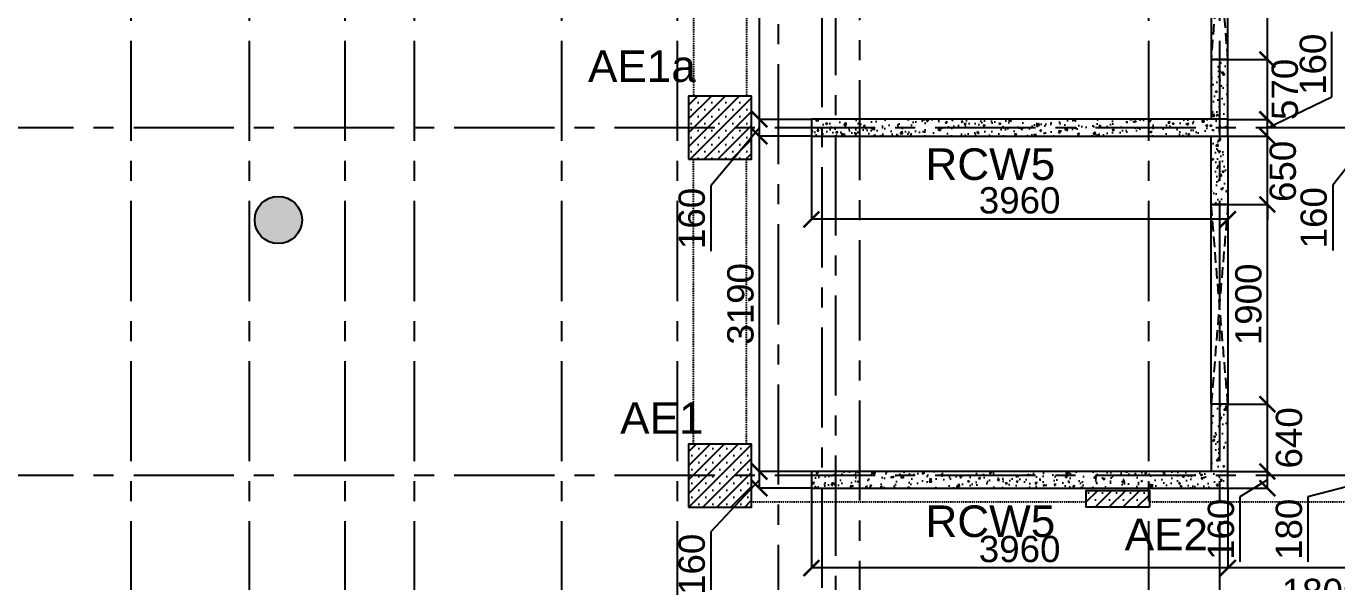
# Model space of a CAD drawing. Header units: inches. Extents: x 207135 to 337634, y -175669 to -89669.
# Drawn here: x 257392 to 269851, y -121352 to -116067 of the extents above; entities that cross this region are included whole.
import ezdxf

# ---------------------------------------------------------------- set-up
doc = ezdxf.new("R2010")
doc.units = ezdxf.units.IN
doc.header["$MEASUREMENT"] = 0
for name, pattern in [('CENTER', [50.8, 31.75, -6.35, 6.35, -6.35]), ('DASHED2', [9.525, 6.35, -3.175]), ('Hidden', [3, 2, -1])]:
    doc.linetypes.add(name, pattern=pattern)
for name, color, linetype in [('160 R.C. WALL HAT', 8, 'Continuous'), ('160 R.C.WALL', 6, 'Continuous'), ('160 WALL  OPENING LINE', 1, 'Continuous'), ('160 WALL OPEING', 1, 'Continuous'), ('AR-Column', 40, 'Continuous'), ('AR-Hidden', 251, 'DASHED2'), ('DIM', 251, 'Continuous'), ('GRID', 8, 'CENTER'), ('JKEC COL', 6, 'Continuous'), ('JKEC COL HAT', 2, 'Continuous'), ('NON S.WALL HATCH', 8, 'Continuous'), ('SHEAR WALL', 6, 'Continuous'), ('SHEAR WALL NAME', 3, 'Continuous'), ('TEXT-1', 3, 'Continuous')]:
    doc.layers.add(name, color=color, linetype=linetype)
doc.styles.add('T200', font='sanss___.ttf', dxfattribs={"height": 250})
doc.styles.add('T300', font='sanss___.ttf', dxfattribs={"height": 350})
doc.dimstyles.new('T 200', dxfattribs={"dimtxt": 250, "dimasz": 150, "dimexe": 1, "dimexo": 0, "dimgap": 50, "dimtad": 1, "dimdec": 0, "dimdsep": 46, "dimtxsty": 'T200', "dimblk": 'ARCHTICK', "dimcen": 2.5, "dimdle": 1, "dimclrd": 5, "dimclre": 253, "dimclrt": 1, "dimadec": 0, "dimazin": 0, "dimtfac": 1, "dimtdec": 0, "dimtmove": 2, "dimatfit": 3, "dimfxl": 0, "dimarcsym": 0})
pattern_1 = [(45, (-132245.64, 75915.45), (-66.29126, 66.29126), []), (45, (-132179.35, 75915.45), (-66.29126, 66.29126), [0, -93.75])]
pattern_2 = [(45, (640529.696, 7284.39), (-8.83883476, 8.83883476), [])]
pattern_3 = [(50, (2146827.95, 276077.85), (179.315046, -15.688034), [18.75, -206.25]), (355, (2146827.95, 276077.85), (-34.687833, 188.048033), [15, -165]), (100.451444, (2146842.9, 276076.54), (144.627212, 172.359998), [15.935048, -175.285528]), (46.1842, (2146827.95, 276127.85), (266.810333, -41.37982), [28.125, -309.375]), (96.635635, (2146850.19, 276124.4), (233.665486, 243.52965), [23.902586, -262.92844]), (351.184164, (2146827.95, 276127.85), (233.665486, 243.52965), [22.5, -247.5]), (21, (2146852.95, 276115.35), (149.226763, -100.654723), [18.75, -206.25]), (326, (2146852.95, 276115.35), (60.828833, 181.287511), [15, -165]), (71.451445, (2146865.39, 276106.96), (210.055594, 80.632788), [15.935047, -175.285528]), (37.5, (2146827.95, 276077.85), (3.0399638, 83.2234635), [0, -163, 0, -167.5, 0, -165.625]), (7.5, (2146827.95, 276077.85), (65.7673844, 98.602928), [0, -95.5, 0, -159.25, 0, -63.125]), (327.5, (2146772.2, 276077.85), (133.455609, -5.638718), [0, -62.5, 0, -195, 0, -258.75]), (317.5, (2146747.2, 276077.85), (145.796542, 25.0262456), [0, -81.25, 0, -129.5, 0, -183.75])]
pattern_4 = [(50, (2124542.95, 287067.85), (179.315046, -15.688034), [18.75, -206.25]), (355, (2124542.95, 287067.85), (-34.687833, 188.048033), [15, -165]), (100.451444, (2124557.9, 287066.54), (144.627212, 172.359998), [15.935048, -175.285528]), (46.1842, (2124542.95, 287117.85), (266.810333, -41.37982), [28.125, -309.375]), (96.635635, (2124565.19, 287114.4), (233.665486, 243.52965), [23.902586, -262.92844]), (351.184164, (2124542.95, 287117.85), (233.665486, 243.52965), [22.5, -247.5]), (21, (2124567.95, 287105.35), (149.226763, -100.654723), [18.75, -206.25]), (326, (2124567.95, 287105.35), (60.828833, 181.287511), [15, -165]), (71.451445, (2124580.39, 287096.96), (210.055594, 80.632788), [15.935047, -175.285528]), (37.5, (2124542.95, 287067.85), (3.0399638, 83.2234635), [0, -163, 0, -167.5, 0, -165.625]), (7.5, (2124542.95, 287067.85), (65.7673844, 98.602928), [0, -95.5, 0, -159.25, 0, -63.125]), (327.5, (2124487.2, 287067.85), (133.455609, -5.638718), [0, -62.5, 0, -195, 0, -258.75]), (317.5, (2124462.2, 287067.85), (145.796542, 25.0262456), [0, -81.25, 0, -129.5, 0, -183.75])]

# ---------------------------------------------------------------- blocks, each defined once
blk = doc.blocks.new('_ARCHTICK')
at = {"color": 0, "linetype": 'ByBlock', "const_width": 0.15}
blk.add_lwpolyline([(-0.5, -0.5), (0.5, 0.5)], dxfattribs=at)
blk = doc.blocks.new('*D588')
at = {"layer": 'Defpoints', "color": 0}
for p in [(268816, -120463, 15), (270616, -120463, 15), (268816, -121221)]:
    blk.add_point(p, dxfattribs=at)
at = {"layer": 'DIM', "color": 253, "lineweight": -2}
for p, q in [((268816, -120463), (268816, -121222)), ((270616, -120463), (270616, -121222))]:
    blk.add_line(p, q, dxfattribs=at)
at = {"layer": 'DIM', "color": 5, "lineweight": -2}
blk.add_line((270617, -121221), (268815, -121221), dxfattribs=at)
at = {"layer": 'DIM', "color": 5, "lineweight": -2, "xscale": 150, "yscale": 150, "zscale": 150, "rotation": 180}
blk.add_blockref('_ARCHTICK', (268816, -121221), dxfattribs=at)
at = {"layer": 'DIM', "color": 5, "lineweight": -2, "xscale": 150, "yscale": 150, "zscale": 150}
blk.add_blockref('_ARCHTICK', (270616, -121221), dxfattribs=at)
at = {"layer": 'DIM', "color": 1, "insert": (269716, -121450), "char_height": 250, "attachment_point": 5, "style": 'T200'}
blk.add_mtext('1800', dxfattribs=at)
blk = doc.blocks.new('*D589')
at = {"layer": 'Defpoints', "color": 0}
for p in [(264856, -120463, 15), (268816, -120463, 15), (264856, -121221)]:
    blk.add_point(p, dxfattribs=at)
at = {"layer": 'DIM', "color": 253, "lineweight": -2}
for p, q in [((264856, -120463), (264856, -121222)), ((268816, -120463), (268816, -121222))]:
    blk.add_line(p, q, dxfattribs=at)
at = {"layer": 'DIM', "color": 5, "lineweight": -2}
blk.add_line((268817, -121221), (264855, -121221), dxfattribs=at)
at = {"layer": 'DIM', "color": 5, "lineweight": -2, "xscale": 150, "yscale": 150, "zscale": 150, "rotation": 180}
blk.add_blockref('_ARCHTICK', (264856, -121221), dxfattribs=at)
at = {"layer": 'DIM', "color": 5, "lineweight": -2, "xscale": 150, "yscale": 150, "zscale": 150}
blk.add_blockref('_ARCHTICK', (268816, -121221), dxfattribs=at)
at = {"layer": 'DIM', "color": 1, "insert": (266836, -121042), "char_height": 250, "attachment_point": 5, "style": 'T200'}
blk.add_mtext('3960', dxfattribs=at)
blk = doc.blocks.new('*D590')
at = {"layer": 'Defpoints', "color": 0}
for p in [(270241, -120283), (270596, -120283, 15), (270616, -120463, 15)]:
    blk.add_point(p, dxfattribs=at)
at = {"layer": 'DIM', "color": 253, "lineweight": -2}
for p, q in [((270596, -120283), (270240, -120283)), ((270616, -120463), (270240, -120463))]:
    blk.add_line(p, q, dxfattribs=at)
at = {"layer": 'DIM', "color": 5, "lineweight": -2}
for p, q in [((270241, -120464), (270241, -120282)), ((270241, -120373), (269576, -120543)), ((269576, -120543), (269576, -121163))]:
    blk.add_line(p, q, dxfattribs=at)
at = {"layer": 'DIM', "color": 5, "lineweight": -2, "xscale": 150, "yscale": 150, "zscale": 150}
for p, rotation in [((270241, -120283), 90), ((270241, -120463), 270)]:
    blk.add_blockref('_ARCHTICK', p, dxfattribs=dict(at, rotation=rotation))
at = {"layer": 'DIM', "color": 1, "insert": (269397, -120853), "char_height": 250, "attachment_point": 5, "rotation": 90, "style": 'T200'}
blk.add_mtext('180', dxfattribs=at)
blk = doc.blocks.new('*D594')
at = {"layer": 'Defpoints', "color": 0}
for p in [(270241, -116953), (270616, -116953, 15), (270616, -117113, 15)]:
    blk.add_point(p, dxfattribs=at)
at = {"layer": 'DIM', "color": 253, "lineweight": -2}
for p, q in [((270616, -116953), (270240, -116953)), ((270616, -117113), (270240, -117113))]:
    blk.add_line(p, q, dxfattribs=at)
at = {"layer": 'DIM', "color": 5, "lineweight": -2}
for p, q in [((270241, -117114), (270241, -116952)), ((270241, -117033), (269812, -117579)), ((269812, -117579), (269812, -118199))]:
    blk.add_line(p, q, dxfattribs=at)
at = {"layer": 'DIM', "color": 5, "lineweight": -2, "xscale": 150, "yscale": 150, "zscale": 150}
for p, rotation in [((270241, -116953), 90), ((270241, -117113), 270)]:
    blk.add_blockref('_ARCHTICK', p, dxfattribs=dict(at, rotation=rotation))
at = {"layer": 'DIM', "color": 1, "insert": (269633, -117889), "char_height": 250, "attachment_point": 5, "rotation": 90, "style": 'T200'}
blk.add_mtext('160', dxfattribs=at)
blk = doc.blocks.new('*D601')
at = {"layer": 'Defpoints', "color": 0}
for p in [(268816, -120303, 15), (269191, -120303), (268816, -120463, 15)]:
    blk.add_point(p, dxfattribs=at)
at = {"layer": 'DIM', "color": 253, "lineweight": -2}
for p, q in [((268816, -120303), (269192, -120303)), ((268816, -120463), (269192, -120463))]:
    blk.add_line(p, q, dxfattribs=at)
at = {"layer": 'DIM', "color": 5, "lineweight": -2}
for p, q in [((269191, -120464), (269191, -120302)), ((269191, -120383), (268930, -120543)), ((268930, -120543), (268930, -121163))]:
    blk.add_line(p, q, dxfattribs=at)
at = {"layer": 'DIM', "color": 5, "lineweight": -2, "xscale": 150, "yscale": 150, "zscale": 150}
for p, rotation in [((269191, -120303), 90), ((269191, -120463), 270)]:
    blk.add_blockref('_ARCHTICK', p, dxfattribs=dict(at, rotation=rotation))
at = {"layer": 'DIM', "color": 1, "insert": (268751, -120853), "char_height": 250, "attachment_point": 5, "rotation": 90, "style": 'T200'}
blk.add_mtext('160', dxfattribs=at)
blk = doc.blocks.new('*D602')
at = {"layer": 'Defpoints', "color": 0}
for p in [(268816, -119663, 15), (269191, -119663), (268816, -120303, 15)]:
    blk.add_point(p, dxfattribs=at)
at = {"layer": 'DIM', "color": 253, "lineweight": -2}
for p, q in [((268816, -119663), (269192, -119663)), ((268816, -120303), (269192, -120303))]:
    blk.add_line(p, q, dxfattribs=at)
at = {"layer": 'DIM', "color": 5, "lineweight": -2}
blk.add_line((269191, -120304), (269191, -119662), dxfattribs=at)
at = {"layer": 'DIM', "color": 5, "lineweight": -2, "xscale": 150, "yscale": 150, "zscale": 150}
for p, rotation in [((269191, -119663), 90), ((269191, -120303), 270)]:
    blk.add_blockref('_ARCHTICK', p, dxfattribs=dict(at, rotation=rotation))
at = {"layer": 'DIM', "color": 1, "insert": (269398, -119983), "char_height": 250, "attachment_point": 5, "rotation": 90, "style": 'T200'}
blk.add_mtext('640', dxfattribs=at)
blk = doc.blocks.new('*D603')
at = {"layer": 'Defpoints', "color": 0}
for p in [(268816, -117763, 15), (269191, -117763), (268816, -119663, 15)]:
    blk.add_point(p, dxfattribs=at)
at = {"layer": 'DIM', "color": 253, "lineweight": -2}
for p, q in [((268816, -117763), (269192, -117763)), ((268816, -119663), (269192, -119663))]:
    blk.add_line(p, q, dxfattribs=at)
at = {"layer": 'DIM', "color": 5, "lineweight": -2}
blk.add_line((269191, -119664), (269191, -117762), dxfattribs=at)
at = {"layer": 'DIM', "color": 5, "lineweight": -2, "xscale": 150, "yscale": 150, "zscale": 150}
for p, rotation in [((269191, -117763), 90), ((269191, -119663), 270)]:
    blk.add_blockref('_ARCHTICK', p, dxfattribs=dict(at, rotation=rotation))
at = {"layer": 'DIM', "color": 1, "insert": (269012, -118713), "char_height": 250, "attachment_point": 5, "rotation": 90, "style": 'T200'}
blk.add_mtext('1900', dxfattribs=at)
blk = doc.blocks.new('*D604')
at = {"layer": 'Defpoints', "color": 0}
for p in [(268816, -117113, 15), (269191, -117113), (268816, -117763, 15)]:
    blk.add_point(p, dxfattribs=at)
at = {"layer": 'DIM', "color": 5, "lineweight": -2}
for p, q in [((269191, -117113), (269191, -116963)), ((269191, -117763), (269191, -117113)), ((269191, -117763), (269191, -117913))]:
    blk.add_line(p, q, dxfattribs=at)
at = {"layer": 'DIM', "color": 253, "lineweight": -2}
for p, q in [((268816, -117113), (269192, -117113)), ((268816, -117763), (269192, -117763))]:
    blk.add_line(p, q, dxfattribs=at)
at = {"layer": 'DIM', "color": 5, "lineweight": -2, "xscale": 150, "yscale": 150, "zscale": 150}
for p, rotation in [((269191, -117113), 270), ((269191, -117763), 90)]:
    blk.add_blockref('_ARCHTICK', p, dxfattribs=dict(at, rotation=rotation))
at = {"layer": 'DIM', "color": 1, "insert": (269339, -117448), "char_height": 250, "attachment_point": 5, "rotation": 90, "style": 'T200'}
blk.add_mtext('650', dxfattribs=at)
blk = doc.blocks.new('*D605')
at = {"layer": 'Defpoints', "color": 0}
for p in [(268816, -116953, 15), (269191, -116953), (268816, -117113, 15)]:
    blk.add_point(p, dxfattribs=at)
at = {"layer": 'DIM', "color": 5, "lineweight": -2}
for p, q in [((269804, -116739), (269804, -116119)), ((269191, -117033), (269804, -116739)), ((269191, -117114), (269191, -116952))]:
    blk.add_line(p, q, dxfattribs=at)
at = {"layer": 'DIM', "color": 253, "lineweight": -2}
for p, q in [((268816, -116953), (269192, -116953)), ((268816, -117113), (269192, -117113))]:
    blk.add_line(p, q, dxfattribs=at)
at = {"layer": 'DIM', "color": 5, "lineweight": -2, "xscale": 150, "yscale": 150, "zscale": 150}
for p, rotation in [((269191, -116953), 90), ((269191, -117113), 270)]:
    blk.add_blockref('_ARCHTICK', p, dxfattribs=dict(at, rotation=rotation))
at = {"layer": 'DIM', "color": 1, "insert": (269625, -116429), "char_height": 250, "attachment_point": 5, "rotation": 90, "style": 'T200'}
blk.add_mtext('160', dxfattribs=at)
blk = doc.blocks.new('*D606')
at = {"layer": 'Defpoints', "color": 0}
for p in [(268816, -116383, 15), (269191, -116383), (268816, -116953, 15)]:
    blk.add_point(p, dxfattribs=at)
at = {"layer": 'DIM', "color": 253, "lineweight": -2}
for p, q in [((268816, -116383), (269192, -116383)), ((268816, -116953), (269192, -116953))]:
    blk.add_line(p, q, dxfattribs=at)
at = {"layer": 'DIM', "color": 5, "lineweight": -2}
blk.add_line((269191, -116954), (269191, -116382), dxfattribs=at)
at = {"layer": 'DIM', "color": 5, "lineweight": -2, "xscale": 150, "yscale": 150, "zscale": 150}
for p, rotation in [((269191, -116383), 90), ((269191, -116953), 270)]:
    blk.add_blockref('_ARCHTICK', p, dxfattribs=dict(at, rotation=rotation))
at = {"layer": 'DIM', "color": 1, "insert": (269358, -116668), "char_height": 250, "attachment_point": 5, "rotation": 90, "style": 'T200'}
blk.add_mtext('570', dxfattribs=at)
blk = doc.blocks.new('*D607')
at = {"layer": 'Defpoints', "color": 0}
for p in [(268836, -114403, 15), (269191, -114403), (268816, -116383, 15)]:
    blk.add_point(p, dxfattribs=at)
at = {"layer": 'DIM', "color": 253, "lineweight": -2}
for p, q in [((268836, -114403), (269192, -114403)), ((268816, -116383), (269192, -116383))]:
    blk.add_line(p, q, dxfattribs=at)
at = {"layer": 'DIM', "color": 5, "lineweight": -2}
blk.add_line((269191, -116384), (269191, -114402), dxfattribs=at)
at = {"layer": 'DIM', "color": 5, "lineweight": -2, "xscale": 150, "yscale": 150, "zscale": 150}
for p, rotation in [((269191, -114403), 90), ((269191, -116383), 270)]:
    blk.add_blockref('_ARCHTICK', p, dxfattribs=dict(at, rotation=rotation))
at = {"layer": 'DIM', "color": 1, "insert": (269012, -115393), "char_height": 250, "attachment_point": 5, "rotation": 90, "style": 'T200'}
blk.add_mtext('1980', dxfattribs=at)
blk = doc.blocks.new('*D622')
at = {"layer": 'Defpoints', "color": 0}
for p in [(264362, -120303), (264856, -120303, 15), (264856, -120463, 15)]:
    blk.add_point(p, dxfattribs=at)
at = {"layer": 'DIM', "color": 253, "lineweight": -2}
for p, q in [((264856, -120303), (264361, -120303)), ((264856, -120463), (264361, -120463))]:
    blk.add_line(p, q, dxfattribs=at)
at = {"layer": 'DIM', "color": 5, "lineweight": -2}
for p, q in [((264362, -120464), (264362, -120302)), ((264362, -120383), (263899, -120876)), ((263899, -120876), (263899, -121496))]:
    blk.add_line(p, q, dxfattribs=at)
at = {"layer": 'DIM', "color": 5, "lineweight": -2, "xscale": 150, "yscale": 150, "zscale": 150}
for p, rotation in [((264362, -120303), 90), ((264362, -120463), 270)]:
    blk.add_blockref('_ARCHTICK', p, dxfattribs=dict(at, rotation=rotation))
at = {"layer": 'DIM', "color": 1, "insert": (263720, -121186), "char_height": 250, "attachment_point": 5, "rotation": 90, "style": 'T200'}
blk.add_mtext('160', dxfattribs=at)
blk = doc.blocks.new('*D623')
at = {"layer": 'Defpoints', "color": 0}
for p in [(264362, -117113), (264856, -117113, 15), (264856, -120303, 15)]:
    blk.add_point(p, dxfattribs=at)
at = {"layer": 'DIM', "color": 253, "lineweight": -2}
for p, q in [((264856, -117113), (264361, -117113)), ((264856, -120303), (264361, -120303))]:
    blk.add_line(p, q, dxfattribs=at)
at = {"layer": 'DIM', "color": 5, "lineweight": -2}
blk.add_line((264362, -120304), (264362, -117112), dxfattribs=at)
at = {"layer": 'DIM', "color": 5, "lineweight": -2, "xscale": 150, "yscale": 150, "zscale": 150}
for p, rotation in [((264362, -117113), 90), ((264362, -120303), 270)]:
    blk.add_blockref('_ARCHTICK', p, dxfattribs=dict(at, rotation=rotation))
at = {"layer": 'DIM', "color": 1, "insert": (264183, -118708), "char_height": 250, "attachment_point": 5, "rotation": 90, "style": 'T200'}
blk.add_mtext('3190', dxfattribs=at)
blk = doc.blocks.new('*D624')
at = {"layer": 'Defpoints', "color": 0}
for p in [(264362, -116953), (264856, -116953, 15), (264856, -117113, 15)]:
    blk.add_point(p, dxfattribs=at)
at = {"layer": 'DIM', "color": 253, "lineweight": -2}
for p, q in [((264856, -116953), (264361, -116953)), ((264856, -117113), (264361, -117113))]:
    blk.add_line(p, q, dxfattribs=at)
at = {"layer": 'DIM', "color": 5, "lineweight": -2}
for p, q in [((264362, -117114), (264362, -116952)), ((264362, -117033), (263899, -117586)), ((263899, -117586), (263899, -118206))]:
    blk.add_line(p, q, dxfattribs=at)
at = {"layer": 'DIM', "color": 5, "lineweight": -2, "xscale": 150, "yscale": 150, "zscale": 150}
for p, rotation in [((264362, -116953), 90), ((264362, -117113), 270)]:
    blk.add_blockref('_ARCHTICK', p, dxfattribs=dict(at, rotation=rotation))
at = {"layer": 'DIM', "color": 1, "insert": (263720, -117896), "char_height": 250, "attachment_point": 5, "rotation": 90, "style": 'T200'}
blk.add_mtext('160', dxfattribs=at)
blk = doc.blocks.new('*D625')
at = {"layer": 'Defpoints', "color": 0}
for p in [(264362, -113803), (264856, -113803, 15), (264856, -116953, 15)]:
    blk.add_point(p, dxfattribs=at)
at = {"layer": 'DIM', "color": 253, "lineweight": -2}
for p, q in [((264856, -113803), (264361, -113803)), ((264856, -116953), (264361, -116953))]:
    blk.add_line(p, q, dxfattribs=at)
at = {"layer": 'DIM', "color": 5, "lineweight": -2}
blk.add_line((264362, -116954), (264362, -113802), dxfattribs=at)
at = {"layer": 'DIM', "color": 5, "lineweight": -2, "xscale": 150, "yscale": 150, "zscale": 150}
for p, rotation in [((264362, -113803), 90), ((264362, -116953), 270)]:
    blk.add_blockref('_ARCHTICK', p, dxfattribs=dict(at, rotation=rotation))
at = {"layer": 'DIM', "color": 1, "insert": (264183, -115378), "char_height": 250, "attachment_point": 5, "rotation": 90, "style": 'T200'}
blk.add_mtext('3150', dxfattribs=at)
blk = doc.blocks.new('*D626')
at = {"layer": 'Defpoints', "color": 0}
for p in [(264856, -117113, 15), (268816, -117113, 15), (264856, -117904)]:
    blk.add_point(p, dxfattribs=at)
at = {"layer": 'DIM', "color": 253, "lineweight": -2}
for p, q in [((264856, -117113), (264856, -117905)), ((268816, -117113), (268816, -117905))]:
    blk.add_line(p, q, dxfattribs=at)
at = {"layer": 'DIM', "color": 5, "lineweight": -2}
blk.add_line((268817, -117904), (264855, -117904), dxfattribs=at)
at = {"layer": 'DIM', "color": 5, "lineweight": -2, "xscale": 150, "yscale": 150, "zscale": 150, "rotation": 180}
blk.add_blockref('_ARCHTICK', (264856, -117904), dxfattribs=at)
at = {"layer": 'DIM', "color": 5, "lineweight": -2, "xscale": 150, "yscale": 150, "zscale": 150}
blk.add_blockref('_ARCHTICK', (268816, -117904), dxfattribs=at)
at = {"layer": 'DIM', "color": 1, "insert": (266836, -117725), "char_height": 250, "attachment_point": 5, "style": 'T200'}
blk.add_mtext('3960', dxfattribs=at)
blk = doc.blocks.new('A$C02A55DAE')
at = {"layer": 'NON S.WALL HATCH'}
h = blk.add_hatch(dxfattribs=at)
h.set_pattern_fill('SACNCR', color=256, scale=1000)
h.set_pattern_definition(pattern_1)
h.paths.add_polyline_path([(44876, -14570), (45476, -14570), (45476, -15170), (44876, -15170)])
h = blk.add_hatch(dxfattribs=at)
h.set_pattern_fill('SACNCR', color=256, scale=1000)
h.set_pattern_definition([(45, (1605, -8980), (-66.29126, 66.29126), []), (45, (1671.29, -8980), (-66.29126, 66.29126), [0, -93.75])])
h.paths.add_polyline_path([(44876, -18480), (45476, -18480), (45476, -17880), (44876, -17880)])
h = blk.add_hatch(dxfattribs=at)
h.set_pattern_fill('SACNCR', color=256, scale=1000)
h.set_pattern_definition(pattern_1)
h.paths.add_polyline_path([(49257, -18480), (48657, -18480), (48657, -18320), (49257, -18320)])
at = {"layer": 'AR-Column', "color": 4, "elevation": -29}
for points in [[(44876, -15170), (45476, -15170), (45476, -14570), (44876, -14570)], [(44876, -18480), (45476, -18480), (45476, -17880), (44876, -17880)], [(49257, -18480), (48657, -18480), (48657, -18320), (49257, -18320)]]:
    blk.add_lwpolyline(points, close=True, dxfattribs=at)
at = {"layer": 'AR-Hidden', "ltscale": 0.009}
for p, q in [((44923, -11860, -29), (44923, -14570, -29)), ((45428, -11860, -29), (45428, -14570, -29)), ((44923, -17880, -29), (44923, -15170, -29)), ((45428, -17880, -29), (45428, -15170, -29)), ((45476, -18430, -29), (48657, -18430, -29)), ((49257, -18430, -29), (52494, -18430, -29))]:
    blk.add_line(p, q, dxfattribs=at)
blk = doc.blocks.new('A$C49F5721B')
at = {"layer": 'JKEC COL HAT'}
h = blk.add_hatch(color=2, dxfattribs=at)
h.dxf.hatch_style = 1
edge = h.paths.add_edge_path()
edge.add_arc((2206, -650), 225, 0, 360)
h = blk.add_hatch(color=2, dxfattribs=at)
h.dxf.hatch_style = 1
edge = h.paths.add_edge_path()
edge.add_arc((5206, -650), 225, 0, 360)
h = blk.add_hatch(color=2, dxfattribs=at)
h.dxf.hatch_style = 1
edge = h.paths.add_edge_path()
edge.add_arc((2206, -4268), 225, 0, 360)
h = blk.add_hatch(color=2, dxfattribs=at)
h.dxf.hatch_style = 1
edge = h.paths.add_edge_path()
edge.add_arc((5206, -4268), 225, 0, 360)
h = blk.add_hatch(color=2, dxfattribs=at)
h.dxf.hatch_style = 1
edge = h.paths.add_edge_path()
edge.add_arc((2206, -8273), 225, 0, 360)
h = blk.add_hatch(color=2, dxfattribs=at)
h.dxf.hatch_style = 1
edge = h.paths.add_edge_path()
edge.add_arc((5206, -8272), 225, 0, 360)
h = blk.add_hatch(color=2, dxfattribs=at)
h.dxf.hatch_style = 1
edge = h.paths.add_edge_path()
edge.add_arc((9332, -8272), 225, 0, 360)
h = blk.add_hatch(color=2, dxfattribs=at)
h.dxf.hatch_style = 1
edge = h.paths.add_edge_path()
edge.add_arc((13352, -8272), 225, 0, 360)
h = blk.add_hatch(dxfattribs=at)
h.set_pattern_fill('ANSI31', color=8, scale=100)
h.set_pattern_definition(pattern_2)
edge = h.paths.add_edge_path()
edge.add_arc((9332, -8348), 150, 0, 360)
h = blk.add_hatch(color=2, dxfattribs=at)
h.dxf.hatch_style = 1
edge = h.paths.add_edge_path()
edge.add_arc((2206, -11341), 225, 0, 360)
h = blk.add_hatch(color=2, dxfattribs=at)
h.dxf.hatch_style = 1
edge = h.paths.add_edge_path()
edge.add_arc((5206, -11340), 225, 0, 360)
h = blk.add_hatch(color=2, dxfattribs=at)
h.dxf.hatch_style = 1
edge = h.paths.add_edge_path()
edge.add_arc((10852, -11340), 225, 0, 360)
h = blk.add_hatch(dxfattribs=at)
h.set_pattern_fill('ANSI31', color=8, scale=100)
h.set_pattern_definition(pattern_2)
edge = h.paths.add_edge_path()
edge.add_arc((10852, -11340), 150, 0, 360)
h = blk.add_hatch(color=2, dxfattribs=at)
h.dxf.hatch_style = 1
edge = h.paths.add_edge_path()
edge.add_arc((13354, -11340), 225, 0, 360)
at = {"layer": 'JKEC COL'}
for centre, radius in [((2206, -650), 225), ((5206, -650), 225), ((2206, -4268), 225), ((5206, -4268), 225), ((2206, -8273), 225), ((5206, -8272), 225), ((9332, -8272, -15), 225), ((13352, -8272), 225), ((9332, -8348, -15), 150), ((2206, -11341), 225), ((5206, -11340), 225), ((10852, -11340), 225), ((10852, -11340), 150), ((13354, -11340), 225)]:
    blk.add_circle(centre, radius, dxfattribs=at)

msp = doc.modelspace()

# ---------------------------------------------------------------- hatches: boundary and pattern name
at = {"layer": '160 R.C. WALL HAT'}
h = msp.add_hatch(dxfattribs=at)
h.set_pattern_fill('AR-CONC', color=256, scale=25)
h.set_pattern_definition(pattern_4)
h.paths.add_polyline_path([(268656, -116382.5), (268816, -116382.5), (268816, -116952.5), (268656, -116952.5)])
h = msp.add_hatch(dxfattribs=at)
h.set_pattern_fill('AR-CONC', color=256, scale=25)
h.set_pattern_definition([(50, (2153487.95, 276077.85), (179.315046, -15.688034), [18.75, -206.25]), (355, (2153487.95, 276077.85), (-34.687833, 188.048033), [15, -165]), (100.451444, (2153502.9, 276076.54), (144.627212, 172.359998), [15.935048, -175.285528]), (46.1842, (2153487.95, 276127.85), (266.810333, -41.37982), [28.125, -309.375]), (96.635635, (2153510.18, 276124.4), (233.665486, 243.52965), [23.902586, -262.92844]), (351.184164, (2153487.95, 276127.85), (233.665486, 243.52965), [22.5, -247.5]), (21, (2153512.95, 276115.35), (149.226763, -100.654723), [18.75, -206.25]), (326, (2153512.95, 276115.35), (60.828833, 181.287511), [15, -165]), (71.451445, (2153525.39, 276106.96), (210.055594, 80.632788), [15.935047, -175.285528]), (37.5, (2153487.95, 276077.85), (3.0399638, 83.2234635), [0, -163, 0, -167.5, 0, -165.625]), (7.5, (2153487.95, 276077.85), (65.7673844, 98.602928), [0, -95.5, 0, -159.25, 0, -63.125]), (327.5, (2153432.2, 276077.85), (133.455609, -5.638718), [0, -62.5, 0, -195, 0, -258.75]), (317.5, (2153407.2, 276077.85), (145.796542, 25.0262456), [0, -81.25, 0, -129.5, 0, -183.75])])
h.paths.add_polyline_path([(268816, -117112.5), (268816, -116952.5), (264856, -116952.5), (264856, -117112.5)])
h = msp.add_hatch(dxfattribs=at)
h.set_pattern_fill('AR-CONC', color=256, scale=25)
h.set_pattern_definition(pattern_4)
h.paths.add_polyline_path([(268656, -117762.5), (268816, -117762.5), (268816, -117112.5), (268656, -117112.5)])
h = msp.add_hatch(dxfattribs=at)
h.set_pattern_fill('AR-CONC', color=256, scale=25)
h.set_pattern_definition(pattern_3)
h.paths.add_polyline_path([(268656, -119662.5), (268816, -119662.5), (268816, -120302.5), (268656, -120302.5)])
h = msp.add_hatch(dxfattribs=at)
h.set_pattern_fill('AR-CONC', color=256, scale=25)
h.set_pattern_definition(pattern_3)
h.paths.add_polyline_path([(268816, -120462.5), (268816, -120302.5), (264856, -120302.5), (264856, -120462.5)])

# ---------------------------------------------------------------- linework, layer by layer
at = {"layer": '160 R.C.WALL', "elevation": 14.7}
for points in [[(268816, -116952.5), (268816, -116382.5), (268656, -116382.5), (268656, -116952.5)], [(268816, -117112.5), (268816, -117762.5), (268656, -117762.5), (268656, -117112.5)], [(268816, -120302.5), (268816, -119662.5), (268656, -119662.5), (268656, -120302.5)]]:
    msp.add_lwpolyline(points, dxfattribs=at)
for points in [[(268816, -117112.5), (268816, -116952.5), (264856, -116952.5), (264856, -117112.5)], [(268816, -120462.5), (268816, -120302.5), (264856, -120302.5), (264856, -120462.5)]]:
    msp.add_lwpolyline(points, close=True, dxfattribs=at)
at = {"layer": '160 WALL  OPENING LINE', "elevation": 14.7}
for points in [[(268816, -114402.5), (268656, -114402.5), (268656, -116382.5), (268816, -116382.5)], [(268816, -119662.5), (268656, -119662.5), (268656, -117762.5), (268816, -117762.5)]]:
    msp.add_lwpolyline(points, close=True, dxfattribs=at)
at = {"layer": '160 WALL OPEING', "linetype": 'Hidden', "ltscale": 50}
for p, q in [((268816, -116382.5, 14.7), (268656, -114402.5, 14.7)), ((268816, -114402.5, 14.7), (268656, -116382.5, 14.7)), ((268816, -119662.5, 14.7), (268656, -117762.5, 14.7)), ((268816, -117762.5, 14.7), (268656, -119662.5, 14.7))]:
    msp.add_line(p, q, dxfattribs=at)
at = {"layer": 'GRID', "ltscale": 30}
for p, q in [((265083.9, -94243.9, 29.5), (265083.9, -126522.9, 29.5)), ((264956, -94548.8, 14.7), (264956, -126522.9, 14.7)), ((258386.4, -94868.8, 14.7), (258386.4, -126522.9, 14.7)), ((259511, -94868.8, 14.7), (259511, -126522.9, 14.7)), ((260420.7, -94868.8, 14.7), (260420.7, -126522.9, 14.7)), ((261081, -94868.8, 14.7), (261081, -126522.9, 14.7)), ((262480.7, -94868.8, 14.7), (262480.7, -126522.9, 14.7)), ((263580.7, -94868.8, 14.7), (263580.7, -126522.9, 14.7)), ((268061, -94868.8, 14.7), (268061, -126522.9, 14.7)), ((268736, -94868.8, 14.7), (268736, -126522.9, 14.7)), ((264541, -95091.5, 14.7), (264541, -126522.9, 14.7)), ((265313.9, -95243.5, 14.7), (265313.9, -126522.9, 14.7)), ((300513.9, -117032.5, 14.7), (213696.9, -117032.5, 14.7)), ((300513.9, -120342.5, 14.7), (213696.9, -120342.5, 14.7))]:
    msp.add_line(p, q, dxfattribs=at)

# ---------------------------------------------------------------- block references
at = {"layer": 'DIM', "color": 1}
msp.add_blockref('A$C02A55DAE', (218812.4, -102162.5, 14.7), dxfattribs=at)
at = {"layer": 'SHEAR WALL'}
msp.add_blockref('A$C49F5721B', (254582.7, -113642.5, 14.7), dxfattribs=at)

# ---------------------------------------------------------------- texts
at = {"layer": 'SHEAR WALL NAME', "ltscale": 7, "style": 'T300'}
for p in [(265940.9, -117529.1), (265940.9, -120926)]:
    msp.add_text('RCW5', height=300, dxfattribs=at).set_placement(p)
at = {"layer": 'TEXT-1', "color": 4, "style": 'T300'}
for s, p in [('AE1a', (262732.5, -116596.8)), ('AE1', (263038.3, -119943.9)), ('AE2', (267834.4, -121051.5))]:
    msp.add_text(s, height=300, dxfattribs=at).set_placement(p)

# ---------------------------------------------------------------- dimensions: what is measured, and where the dimension line sits
at = {"layer": 'DIM'}
for base, p1, p2, angle, picture, middle in [((264361.7, -113802.5), (264856, -116952.5, 14.7), (264856, -113802.5, 14.7), 90, '*D625', (264182.7, -115377.5)), ((269190.9, -114402.5), (268816, -116382.5, 14.7), (268836, -114402.5, 14.7), 90, '*D607', (269012.1, -115392.5)), ((264361.7, -117112.5), (264856, -120302.5, 14.7), (264856, -117112.5, 14.7), 90, '*D623', (264182.7, -118707.5)), ((264856, -117904.3), (268816, -117112.5, 14.7), (264856, -117112.5, 14.7), 180, '*D626', (266836, -117725.4)), ((269190.9, -117762.5), (268816, -119662.5, 14.7), (268816, -117762.5, 14.7), 90, '*D603', (269012.1, -118712.5)), ((264856, -121220.9), (268816, -120462.5, 14.7), (264856, -120462.5, 14.7), 180, '*D589', (266836, -121042))]:
    dim = msp.add_linear_dim(base=base, p1=p1, p2=p2, angle=angle, dimstyle='T 200', dxfattribs=at)
    dim.commit()
    dim.dimension.update_dxf_attribs({"geometry": picture, "text_midpoint": middle})
for base, p1, p2, picture, middle in [((269190.9, -116952.5), (268816, -117112.5, 14.7), (268816, -116952.5, 14.7), '*D605', (269803.8, -116688.8)), ((264361.7, -116952.5), (264856, -117112.5, 14.7), (264856, -116952.5, 14.7), '*D624', (263899.4, -117635.8)), ((270241.1, -116952.5), (270616, -117112.5, 14.7), (270616, -116952.5, 14.7), '*D594', (269811.5, -117628.6)), ((264361.7, -120302.5), (264856, -120462.5, 14.7), (264856, -120302.5, 14.7), '*D622', (263899.4, -120926.2)), ((269190.9, -120302.5), (268816, -120462.5, 14.7), (268816, -120302.5, 14.7), '*D601', (268930.4, -120592.5)), ((270241.1, -120282.5), (270616, -120462.5, 14.7), (270596, -120282.5, 14.7), '*D590', (269575.5, -120592.5))]:
    dim = msp.add_linear_dim(base=base, p1=p1, p2=p2, angle=90, dimstyle='T 200', override={"dimtmove": 1}, dxfattribs=at)
    dim.commit()
    dim.dimension.update_dxf_attribs({"geometry": picture, "text_midpoint": middle, "dimtype": 160})
for base, p1, p2, angle, picture, middle in [((269190.9, -116382.5), (268816, -116952.5, 14.7), (268816, -116382.5, 14.7), 90, '*D606', (269357.9, -116667.5)), ((269190.9, -117112.5), (268816, -117762.5, 14.7), (268816, -117112.5, 14.7), 90, '*D604', (269339.5, -117447.5)), ((269190.9, -119662.5), (268816, -120302.5, 14.7), (268816, -119662.5, 14.7), 90, '*D602', (269397.9, -119982.5)), ((268816, -121220.9), (270616, -120462.5, 14.7), (268816, -120462.5, 14.7), 180, '*D588', (269716, -121450))]:
    dim = msp.add_linear_dim(base=base, p1=p1, p2=p2, angle=angle, dimstyle='T 200', dxfattribs=at)
    dim.commit()
    dim.dimension.update_dxf_attribs({"geometry": picture, "text_midpoint": middle, "dimtype": 160})

doc.saveas('drawing.dxf')
